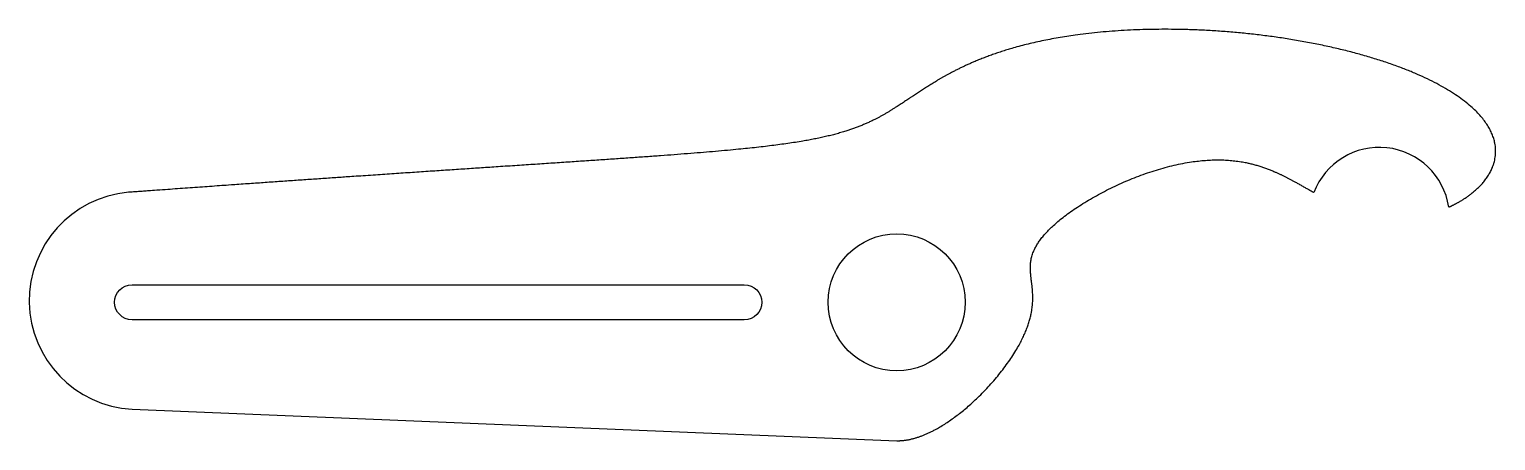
# Model space of a CAD drawing. Header units: millimetres. Extents: x -70 to 202, y -26 to 51.
import ezdxf

# ---------------------------------------------------------------- set-up
doc = ezdxf.new("R2010")
doc.units = ezdxf.units.MM
doc.layers.get('0').update_dxf_attribs({"linetype": 'CONTINUOUS'})

msp = doc.modelspace()

# ---------------------------------------------------------------- linework, layer by layer
for p, q in [((-50.5, 20.44), (-51.17, 20.39)), ((-50.5, -19.83), (91.25, -25.67))]:
    msp.add_line(p, q)
msp.add_lwpolyline([(-50.5, -3.25, -1), (-50.5, 3.25), (63, 3.25, -1), (63, -3.25)], format="xyb", close=True)
msp.add_circle((91.25, 0), 12.7)
for centre, radius, start, end in [((180.74, 15.73), 13, 8.4761, 159.1639), ((-49.39, 0.3), 20.17, 95.0854, 266.8347)]:
    msp.add_arc(centre, radius, start, end)
for points, knots in [([(193.59, 17.64), (194.62, 18.1), (197.03, 19.36), (200.37, 21.88), (203.26, 26.22), (202.48, 32.45), (195.82, 38.93), (183.99, 44.49), (168.47, 48.55), (151.22, 50.75), (134.3, 50.95), (119.5, 49.26), (107.93, 46.05), (99.6, 41.94), (93.53, 37.75), (88.32, 34.17), (82.53, 31.65), (75.36, 29.96), (66.37, 28.72), (55.15, 27.7), (41.45, 26.72), (25.07, 25.63), (5.9, 24.37), (-13.16, 23.08), (-29.41, 21.95), (-41.55, 21.08), (-48.72, 20.56), (-50.5, 20.44)], [-0.5673896, -0.5673896, -0.5673896, -0.5673896, -0.5673896, -0.5673896, -0.55, -0.525, -0.5, -0.475, -0.45, -0.425, -0.4, -0.375, -0.35, -0.325, -0.3, -0.275, -0.25, -0.225, -0.2, -0.175, -0.15, -0.125, -0.1, -0.075, -0.05, -0.025, -0.0168532, -0.0168532, -0.0168532, -0.0168532, -0.0168532, -0.0168532]), ([(91.25, -25.67), (92.51, -25.7), (95.16, -25.33), (99.52, -23.5), (105.75, -18.88), (112.42, -11.33), (116.35, -4.05), (116.9, 1.53), (115.74, 5.64), (115.91, 9.59), (119.68, 14.36), (127.07, 19.57), (136.74, 24.14), (146.81, 26.8), (155.5, 26.68), (161.11, 24.6), (164.91, 22.48), (167.38, 21.04), (168.59, 20.35)], [-1, -1, -1, -1, -1, -1, -0.975, -0.95, -0.925, -0.9, -0.875, -0.85, -0.825, -0.8, -0.775, -0.75, -0.725, -0.7, -0.675, -0.6516327, -0.6516327, -0.6516327, -0.6516327, -0.6516327, -0.6516327])]:
    msp.add_open_spline(points, degree=5, knots=knots)

doc.saveas('drawing.dxf')
